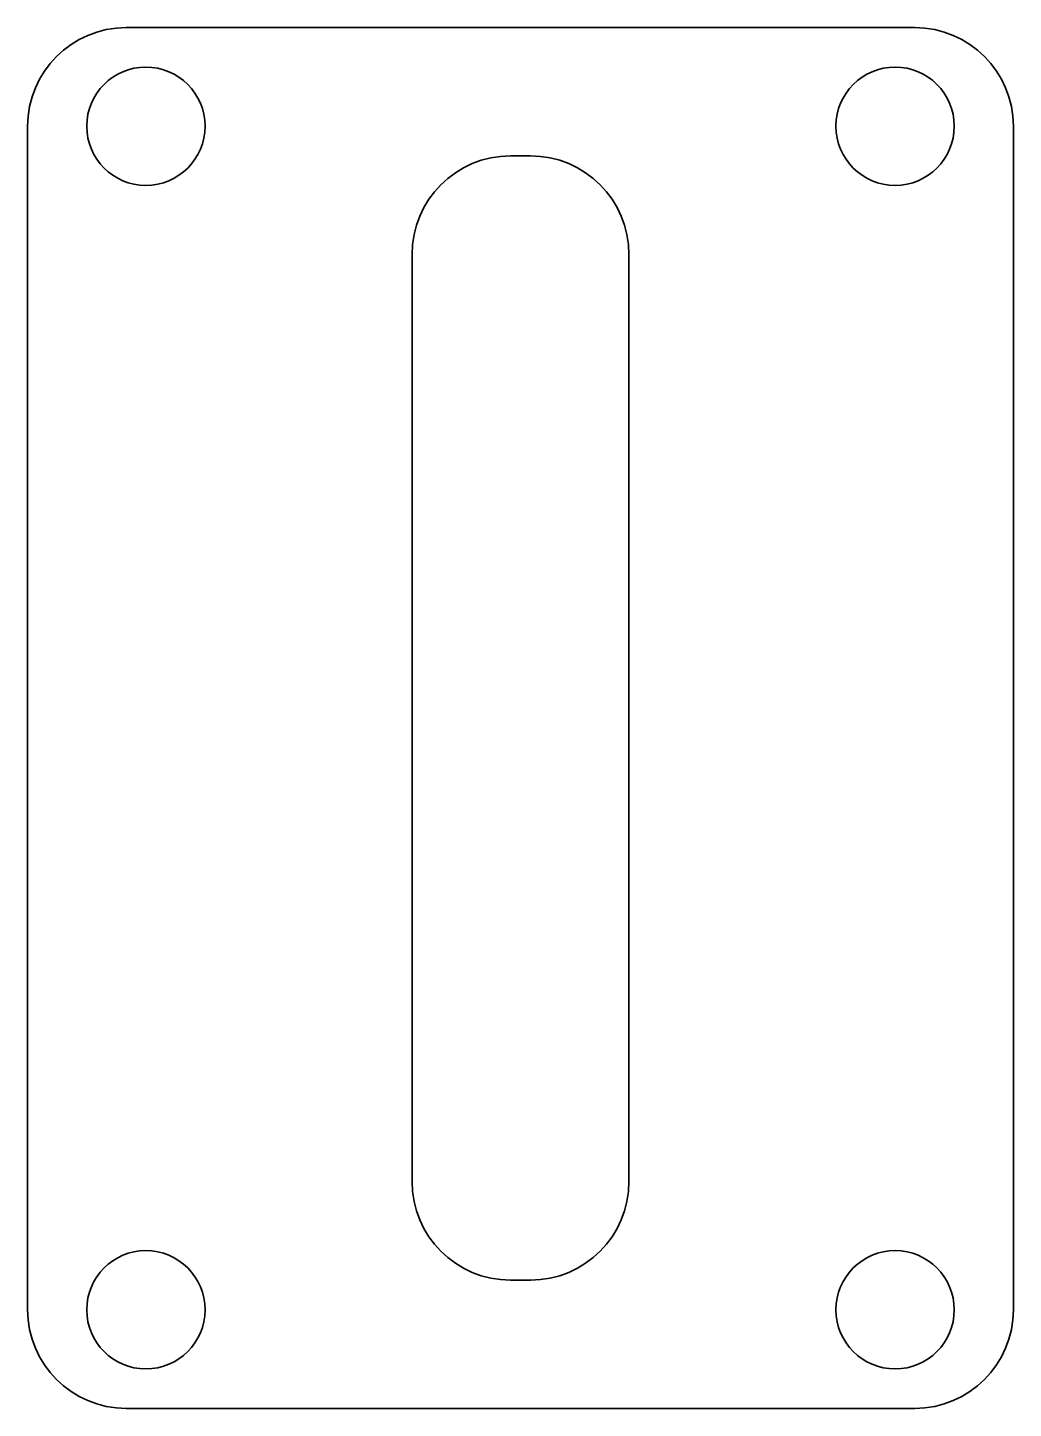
# Model space of a CAD drawing. Header units: inches. Extents: x 0 to 50, y 0 to 70.
import ezdxf

# ---------------------------------------------------------------- set-up
doc = ezdxf.new("R2010")
doc.units = ezdxf.units.IN
doc.header["$MEASUREMENT"] = 0
doc.layers.add('SIMUMAK Visible (ISO)', color=7, linetype='Continuous', lineweight=35)

# ---------------------------------------------------------------- blocks, each defined once
blk = doc.blocks.new('FRERE-01-TAPAFRO01_Sheet_FRERE-01-TAPAFRO01')
at = {"layer": 'SIMUMAK Visible (ISO)'}
for p, q in [((-20, 35), (20, 35)), ((-25, -30), (-25, 30)), ((25, 30), (25, -30)), ((-0.5, 28.5), (0.5, 28.5)), ((-5.5, -23.5), (-5.5, 23.5)), ((5.5, 23.5), (5.5, -23.5)), ((0.5, -28.5), (-0.5, -28.5)), ((20, -35), (-20, -35))]:
    blk.add_line(p, q, dxfattribs=at)
for centre in [(-19, 30), (19, 30), (-19, -30), (19, -30)]:
    blk.add_circle(centre, 3, dxfattribs=at)
at = {"layer": 'SIMUMAK Visible (ISO)', "extrusion": (0, 0, -1)}
for centre, start, end in [((-20, 30), 90, 180), ((20, 30), 0, 90), ((20, -30), 270, 0), ((-20, -30), 180, 270)]:
    blk.add_arc(centre, 5, start, end, dxfattribs=at)
at = {"layer": 'SIMUMAK Visible (ISO)'}
for centre, start, end in [((-0.5, 23.5), 90, 180), ((0.5, 23.5), 0, 90), ((-0.5, -23.5), 180, 270), ((0.5, -23.5), 270, 0)]:
    blk.add_arc(centre, 5, start, end, dxfattribs=at)

msp = doc.modelspace()

# ---------------------------------------------------------------- block references
msp.add_blockref('FRERE-01-TAPAFRO01_Sheet_FRERE-01-TAPAFRO01', (25, 35))

doc.saveas('drawing.dxf')
